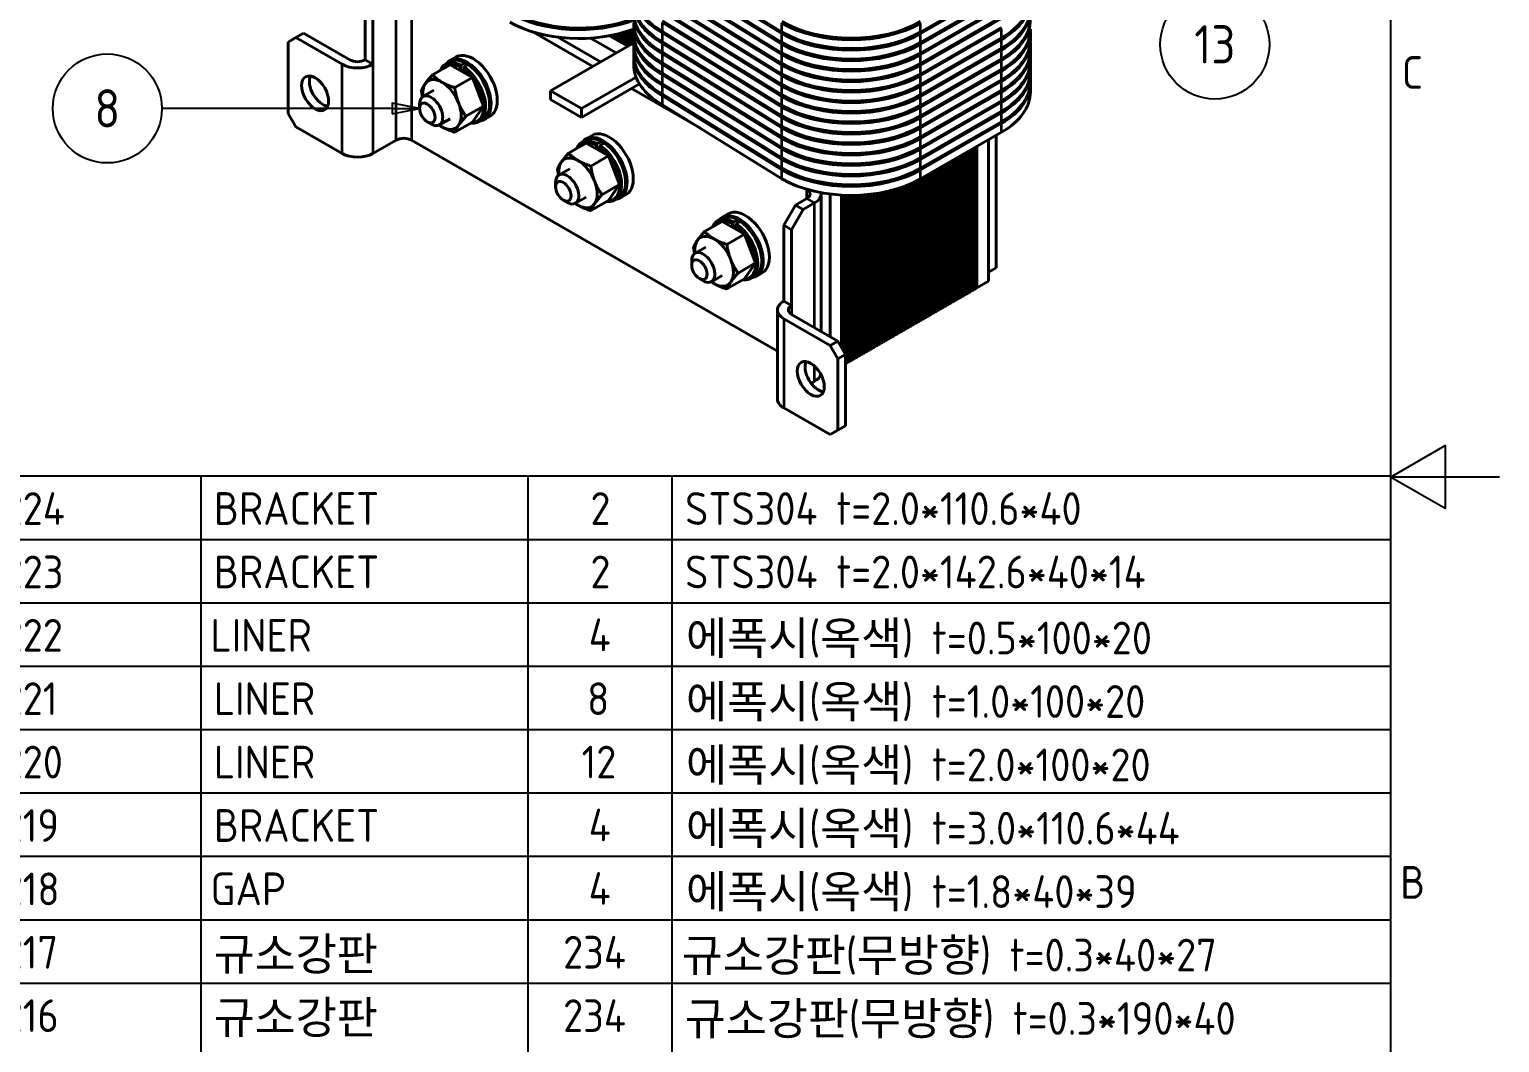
# Model space of a CAD drawing. Header units: millimetres. Extents: x 0 to 630, y 0 to 446.
# Drawn here: x 427.7 to 630, y 145 to 284.3 of the extents above; entities that cross this region are included whole.
import ezdxf

# ---------------------------------------------------------------- set-up
doc = ezdxf.new("R2010")
doc.units = ezdxf.units.MM
doc.header["$LTSCALE"] = 1.5
doc.layers.get('0').update_dxf_attribs({"color": 3, "lineweight": 25, "true_color": 0x00ff00})
for name, color, linetype, lineweight, true_color in [('가시적인 것(ISO)', 3, 'Continuous', 40, 0x00ff00), ('가시적인 좁은 것(ISO)', 3, 'Continuous', 35, 0x00ff00), ('기호(ISO)', 5, 'Continuous', 25, 0x0000ff)]:
    doc.layers.add(name, color=color, linetype=linetype, lineweight=lineweight, true_color=true_color)
doc.layers.add('경계(ISO)', color=7, linetype='Continuous', lineweight=25)
doc.styles.add('문자 텍스트_PSTEK_POSCO', font='isocp.shx')
doc.styles.add('부품번호텍스트_PSTEK_POSCO', font='isocp.shx')

# ---------------------------------------------------------------- blocks, each defined once
blk = doc.blocks.new('경계 Default Border')
at = {"layer": '경계(ISO)', "flags": 128}
for points in [[(10, 10), (10, 287), (410, 287), (410, 10), (10, 10)], [(420, 148.5), (410, 148.5), (415, 151.39), (415, 145.61), (410, 148.5)]]:
    blk.add_lwpolyline(points, dxfattribs=at)
at = {"layer": '경계(ISO)', "color": 2, "true_color": 0xffff00, "char_height": 3, "attachment_point": 7, "style": '문자 텍스트_PSTEK_POSCO'}
for s, insert in [('C', (411.04, 184.1)), ('B', (410.88, 109.85))]:
    blk.add_mtext(s, dxfattribs=dict(at, insert=insert))
blk = doc.blocks.new('PARTS LIST')
at = {"layer": '기호(ISO)'}
for p, q in [((410, 148.58), (260.86, 148.58)), ((300.86, 148.58), (300.86, 61.4)), ((330.86, 148.58), (330.86, 61.4)), ((344.08, 148.58), (344.08, 61.4)), ((410, 148.58), (410, 61.4)), ((410, 142.76), (260.86, 142.76)), ((410, 136.95), (260.86, 136.95)), ((410, 131.14), (260.86, 131.14)), ((410, 125.33), (260.86, 125.33)), ((410, 119.52), (260.86, 119.52)), ((410, 113.71), (260.86, 113.71)), ((410, 107.89), (260.86, 107.89)), ((410, 102.08), (260.86, 102.08))]:
    blk.add_line(p, q, dxfattribs=at)
at = {"layer": '기호(ISO)', "color": 2, "true_color": 0xffff00, "char_height": 3, "attachment_point": 7, "style": '문자 텍스트_PSTEK_POSCO'}
for s, insert in [('KKB04224', (272.07, 144.12)), ('BRACKET', (302.07, 144.12)), ('2', (336.6, 144.12)), ('STS304 t=2.0*110.6*40', (345.29, 144.12)), ('KKB04223', (272.07, 138.31)), ('BRACKET', (302.07, 138.31)), ('2', (336.6, 138.31)), ('STS304 t=2.0*142.6*40*14', (345.29, 138.31)), ('KKB04222', (272.07, 132.5)), ('LINER', (301.76, 132.5)), ('4', (336.44, 132.54)), ('에폭시(옥색) t=0.5*100*20', (345.37, 131.93)), ('KKB04221', (272.07, 126.69)), ('LINER', (302.07, 126.69)), ('8', (336.3, 126.69)), ('에폭시(옥색) t=1.0*100*20', (345.37, 126.11)), ('KKB04220', (272.07, 120.88)), ('LINER', (302.07, 120.88)), ('12', (335.79, 120.88)), ('에폭시(옥색) t=2.0*100*20', (345.37, 120.3)), ('KKB04219', (272.07, 115.06)), ('BRACKET', (302.07, 115.06)), ('4', (336.44, 115.11)), ('에폭시(옥색) t=3.0*110.6*44', (345.37, 114.49)), ('KKB04218', (272.07, 109.25)), ('GAP', (301.76, 109.25)), ('4', (336.44, 109.29)), ('에폭시(옥색) t=1.8*40*39', (345.37, 108.68)), ('규소강판', (302.04, 102.97)), ('규소강판(무방향) t=0.3*40*27', (344.98, 102.87)), ('KKB04217', (272.07, 103.44)), ('234', (334.1, 103.44)), ('KKB04216', (272.07, 97.63)), ('규소강판', (302.04, 97.16)), ('234', (334.1, 97.63)), ('규소강판(무방향) t=0.3*190*40', (345.26, 97.06))]:
    blk.add_mtext(s, dxfattribs=dict(at, insert=insert))
blk = doc.blocks.new('품번기호3')
at = {"layer": '기호(ISO)', "color": 7}
for p, q in [((318.43, 182.3), (297.29, 182.3)), ((320.93, 182.3), (318.43, 182.8)), ((318.43, 182.8), (318.43, 181.8)), ((318.43, 182.3), (320.93, 182.3)), ((318.43, 181.8), (320.93, 182.3))]:
    blk.add_line(p, q, dxfattribs=at)
at = {"layer": '기호(ISO)', "color": 7, "flags": 128}
blk.add_lwpolyline([(318.43, 181.8), (320.93, 182.3), (318.43, 182.8), (318.43, 181.8)], dxfattribs=at)
at = {"layer": '기호(ISO)'}
blk.add_circle((292.29, 182.3), 5, dxfattribs=at)
at = {"layer": '기호(ISO)', "color": 7}
blk.add_solid([(318.43, 181.8), (320.93, 182.3), (318.43, 182.8), (318.43, 181.8)], dxfattribs=at)
at = {"layer": '기호(ISO)', "color": 7, "insert": (292.29, 182.31), "char_height": 3.5, "attachment_point": 5, "style": '부품번호텍스트_PSTEK_POSCO'}
blk.add_mtext('8', dxfattribs=at)
blk = doc.blocks.new('품번기호11')
at = {"layer": '기호(ISO)', "color": 7}
for p, q in [((365.42, 216.95), (363.66, 218.73)), ((365.77, 217.3), (363.66, 218.73)), ((363.66, 218.73), (365.06, 216.6)), ((365.06, 216.6), (365.77, 217.3)), ((365.42, 216.95), (390.38, 191.7))]:
    blk.add_line(p, q, dxfattribs=at)
at = {"layer": '기호(ISO)', "color": 7, "flags": 128}
blk.add_lwpolyline([(365.77, 217.3), (363.66, 218.73), (365.06, 216.6), (365.77, 217.3)], dxfattribs=at)
at = {"layer": '기호(ISO)'}
blk.add_circle((393.88, 188.16), 5, dxfattribs=at)
at = {"layer": '기호(ISO)', "color": 7}
blk.add_solid([(365.77, 217.3), (363.66, 218.73), (365.06, 216.6), (365.77, 217.3)], dxfattribs=at)
at = {"layer": '기호(ISO)', "color": 7, "insert": (393.88, 188.18), "char_height": 3.5, "attachment_point": 5, "style": '부품번호텍스트_PSTEK_POSCO'}
blk.add_mtext('13', dxfattribs=at)

msp = doc.modelspace()

# ---------------------------------------------------------------- linework, layer by layer
at = {"layer": '가시적인 것(ISO)', "color": 1, "true_color": 0xff0000}
for p, q in [((514.812, 294.139), (531.252, 283.951)), ((531.252, 283.736), (514.812, 293.924)), ((514.812, 292.698), (531.252, 282.51)), ((531.252, 282.295), (514.812, 292.483)), ((514.812, 291.257), (531.252, 281.069)), ((531.252, 280.854), (514.812, 291.042)), ((514.812, 289.816), (531.252, 279.628)), ((531.252, 279.413), (514.812, 289.601)), ((550.344, 283.951), (561.481, 290.364)), ((561.481, 290.15), (550.344, 283.736)), ((514.812, 288.375), (531.252, 278.187)), ((531.252, 277.973), (514.812, 288.16)), ((550.344, 282.51), (561.481, 288.923)), ((561.481, 288.709), (550.344, 282.295)), ((550.344, 281.069), (561.481, 287.482)), ((561.481, 287.268), (550.344, 280.854)), ((514.812, 286.934), (531.252, 276.746)), ((531.252, 276.532), (514.812, 286.719)), ((514.812, 285.493), (531.252, 275.305)), ((531.252, 275.091), (514.812, 285.278)), ((550.344, 279.628), (561.481, 286.041)), ((561.481, 285.827), (550.344, 279.413)), ((510.858, 283.786), (510.858, 285.012)), ((510.858, 282.345), (510.858, 283.571)), ((514.812, 284.052), (531.252, 273.864)), ((514.812, 283.838), (514.992, 283.941)), ((531.252, 273.65), (514.812, 283.838)), ((531.441, 283.845), (531.252, 283.736)), ((550.344, 278.187), (561.481, 284.6)), ((561.481, 284.386), (550.344, 277.973)), ((565.435, 282.893), (565.435, 284.119)), ((499.433, 275.889), (510.858, 282.468)), ((510.858, 280.904), (510.858, 282.13)), ((514.812, 282.611), (531.252, 272.423)), ((514.812, 282.397), (514.992, 282.5)), ((531.252, 272.209), (514.812, 282.397)), ((531.441, 282.404), (531.252, 282.295)), ((550.344, 276.746), (561.481, 283.16)), ((561.481, 282.945), (550.344, 276.532)), ((550.344, 275.305), (561.481, 281.719)), ((561.481, 281.504), (550.344, 275.091)), ((565.435, 281.452), (565.435, 282.678)), ((565.435, 280.011), (565.435, 281.237)), ((510.858, 279.463), (510.858, 280.689)), ((514.812, 281.17), (531.252, 270.983)), ((514.812, 280.956), (514.992, 281.059)), ((531.252, 270.768), (514.812, 280.956)), ((514.812, 279.729), (531.252, 269.542)), ((514.812, 279.515), (514.992, 279.618)), ((531.252, 269.327), (514.812, 279.515)), ((531.441, 280.963), (531.252, 280.854)), ((531.441, 279.522), (531.252, 279.413)), ((550.344, 273.864), (561.481, 280.278)), ((561.481, 280.063), (550.344, 273.65)), ((565.435, 278.57), (565.435, 279.797)), ((511.183, 277.769), (503.675, 273.446)), ((514.812, 278.288), (531.252, 268.101)), ((514.812, 278.074), (514.992, 278.177)), ((531.252, 267.886), (514.812, 278.074)), ((531.441, 278.081), (531.252, 277.973)), ((550.344, 272.423), (561.481, 278.837)), ((561.481, 278.622), (550.344, 272.209)), ((550.344, 270.983), (561.481, 277.396)), ((561.481, 277.181), (550.344, 270.768)), ((565.435, 277.129), (565.435, 278.356)), ((503.675, 273.446), (499.433, 275.889)), ((499.433, 275.889), (499.433, 274.662)), ((511.663, 276.819), (503.675, 272.219)), ((514.812, 276.847), (531.252, 266.66)), ((514.812, 276.633), (514.992, 276.736)), ((531.252, 266.445), (514.812, 276.633)), ((514.812, 275.407), (531.252, 265.219)), ((514.812, 275.192), (514.992, 275.295)), ((531.252, 265.004), (514.812, 275.192)), ((531.441, 276.64), (531.252, 276.532)), ((531.441, 275.199), (531.252, 275.091)), ((550.344, 269.542), (561.481, 275.955)), ((561.481, 275.74), (550.344, 269.327)), ((565.435, 275.688), (565.435, 276.915)), ((499.433, 274.662), (503.675, 272.219)), ((503.675, 272.219), (503.675, 273.446)), ((514.812, 273.966), (531.252, 263.778)), ((531.441, 273.758), (531.252, 273.65)), ((550.344, 268.101), (561.481, 274.514)), ((561.481, 274.299), (550.344, 267.886)), ((531.441, 272.317), (531.252, 272.209)), ((550.344, 266.66), (561.481, 273.073)), ((561.481, 272.858), (550.344, 266.445)), ((550.344, 265.219), (561.481, 271.632)), ((561.481, 271.418), (550.344, 265.004)), ((531.441, 270.876), (531.252, 270.768)), ((531.441, 269.435), (531.252, 269.327)), ((550.344, 263.778), (561.481, 270.191)), ((531.441, 267.994), (531.252, 267.886)), ((531.441, 266.553), (531.252, 266.445)), ((531.441, 265.113), (531.252, 265.004))]:
    msp.add_line(p, q, dxfattribs=at)
at = {"layer": '가시적인 것(ISO)', "color": 5, "true_color": 0x0000ff}
for p, q in [((473.924, 280.133), (473.924, 290.557)), ((474.984, 289.946), (474.984, 279.523)), ((464.378, 283.187), (465.438, 283.798)), ((465.438, 283.798), (471.802, 280.133)), ((497.061, 283.959), (505.254, 279.241)), ((506.315, 279.852), (500.416, 283.249)), ((463.317, 282.572), (464.378, 283.187)), ((463.317, 272.761), (463.317, 282.572)), ((470.742, 279.523), (464.378, 283.187)), ((474.984, 279.523), (473.924, 280.133)), ((510.561, 276.185), (520.033, 270.73)), ((511.71, 276.745), (511.622, 276.796)), ((464.378, 270.924), (463.317, 272.761)), ((470.742, 267.259), (464.378, 270.924)), ((474.984, 267.259), (478.166, 269.092)), ((530.639, 240.096), (480.288, 269.092)), ((559.678, 269.153), (559.678, 250.925)), ((560.739, 251.536), (560.739, 269.764)), ((533.109, 260.147), (534.7, 261.063)), ((534.502, 262.398), (534.7, 262.284)), ((536.639, 261.674), (536.639, 242.797)), ((533.109, 260.147), (531.518, 257.391)), ((532.578, 256.78), (534.169, 259.536)), ((534.169, 259.536), (533.109, 260.147)), ((534.169, 259.536), (535.76, 260.452)), ((531.518, 246.967), (531.518, 257.391)), ((531.518, 257.391), (532.578, 256.78)), ((532.578, 256.78), (532.578, 246.356)), ((559.678, 250.921), (560.739, 251.536)), ((560.739, 251.536), (559.678, 250.925)), ((532.578, 246.356), (531.518, 246.967)), ((530.639, 233.482), (530.639, 245.746)), ((532.578, 245.135), (538.942, 241.47)), ((537.882, 240.859), (531.518, 244.524)), ((538.942, 241.47), (537.882, 240.859)), ((537.882, 240.859), (538.942, 239.022)), ((540.003, 239.633), (538.942, 241.47)), ((538.942, 239.022), (540.003, 239.633)), ((538.942, 239.022), (538.942, 229.212)), ((540.003, 239.633), (540.003, 229.822)), ((535.76, 235.926), (535.279, 235.649)), ((537.882, 228.596), (531.518, 232.261)), ((538.942, 229.212), (537.882, 228.596)), ((537.882, 228.596), (538.942, 229.207)), ((538.942, 229.207), (540.003, 229.822)), ((540.003, 229.822), (538.942, 229.212))]:
    msp.add_line(p, q, dxfattribs=at)
at = {"layer": '가시적인 것(ISO)', "color": 4, "true_color": 0x00ffff}
for p, q in [((507.523, 283.441), (510.035, 281.994)), ((508.444, 281.078), (504.91, 283.113)), ((559.678, 269.153), (559.678, 249.699)), ((558.087, 248.783), (558.087, 268.237)), ((537.882, 242.081), (537.882, 261.685)), ((539.473, 261.538), (539.473, 240.552)), ((558.087, 248.783), (559.678, 249.699))]:
    msp.add_line(p, q, dxfattribs=at)
at = {"layer": '가시적인 것(ISO)'}
for p, q in [((510.133, 282.051), (507.67, 283.469)), ((507.67, 283.469), (510.133, 282.051)), ((510.292, 282.142), (507.906, 283.516)), ((507.906, 283.516), (510.292, 282.142)), ((510.451, 282.234), (508.138, 283.566)), ((508.138, 283.566), (510.451, 282.234)), ((510.61, 282.326), (508.367, 283.617)), ((508.367, 283.617), (510.61, 282.326)), ((510.769, 282.417), (508.593, 283.67)), ((508.593, 283.67), (510.769, 282.417)), ((510.858, 282.549), (508.815, 283.726)), ((508.815, 283.726), (510.858, 282.549)), ((510.858, 282.733), (509.034, 283.783)), ((509.034, 283.783), (510.858, 282.733)), ((510.858, 282.916), (509.25, 283.842)), ((509.25, 283.842), (510.858, 282.916)), ((510.858, 283.099), (509.463, 283.902)), ((509.463, 283.902), (510.858, 283.099)), ((510.858, 283.282), (509.672, 283.965)), ((509.672, 283.965), (510.858, 283.282)), ((510.858, 283.466), (509.879, 284.029)), ((509.879, 284.029), (510.858, 283.466)), ((510.859, 283.648), (510.083, 284.095)), ((510.283, 284.163), (510.858, 283.832)), ((510.858, 284.015), (510.481, 284.232)), ((510.481, 284.232), (510.858, 284.015)), ((510.858, 284.198), (510.676, 284.303)), ((510.676, 284.303), (510.858, 284.198)), ((485.598, 279.469), (483.183, 278.079)), ((485.522, 279.876), (484.965, 279.555)), ((486.434, 280.531), (485.585, 280.042)), ((488.66, 277.706), (485.598, 279.469)), ((486.999, 278.662), (487.011, 279.189)), ((487.011, 279.189), (487.134, 279.394)), ((487.134, 279.394), (487.691, 279.715)), ((487.531, 279.153), (487.409, 278.948)), ((488.088, 279.474), (487.531, 279.153)), ((487.691, 279.715), (487.807, 279.647)), ((487.807, 279.647), (487.799, 279.308)), ((488.205, 279.406), (488.088, 279.474)), ((488.66, 277.706), (486.245, 276.315)), ((487.409, 278.948), (487.397, 278.433)), ((490.191, 273.759), (488.66, 277.706)), ((481.87, 275.09), (483.354, 275.945)), ((481.401, 273.445), (481.401, 274.056)), ((490.191, 273.759), (487.776, 272.368)), ((488.66, 271.574), (490.191, 273.759)), ((491.04, 274.186), (491.04, 274.048)), ((482.458, 271.61), (482.986, 271.304)), ((484.115, 271.19), (485.6, 272.045)), ((488.66, 271.574), (486.245, 270.184)), ((490.088, 271.947), (489.531, 271.626)), ((491.112, 272.406), (490.264, 271.918)), ((504.243, 269.095), (503.686, 268.775)), ((505.154, 269.75), (504.306, 269.262)), ((504.319, 268.689), (501.904, 267.298)), ((507.381, 266.926), (504.319, 268.689)), ((505.72, 267.882), (505.732, 268.409)), ((505.732, 268.409), (505.855, 268.614)), ((505.855, 268.614), (506.411, 268.935)), ((506.13, 268.168), (506.118, 267.653)), ((506.252, 268.373), (506.13, 268.168)), ((506.809, 268.694), (506.252, 268.373)), ((506.411, 268.935), (506.528, 268.867)), ((506.528, 268.867), (506.52, 268.527)), ((506.925, 268.626), (506.809, 268.694)), ((556.019, 247.592), (556.019, 267.046)), ((556.019, 267.046), (556.019, 247.592)), ((556.178, 247.683), (556.178, 267.137)), ((556.178, 267.137), (556.178, 247.683)), ((556.337, 247.775), (556.337, 267.229)), ((556.337, 267.229), (556.337, 247.775)), ((556.496, 247.867), (556.496, 267.32)), ((556.496, 267.32), (556.496, 247.867)), ((556.655, 247.958), (556.655, 267.412)), ((556.655, 267.412), (556.655, 247.958)), ((556.814, 248.05), (556.814, 267.504)), ((556.814, 267.504), (556.814, 248.05)), ((556.973, 248.142), (556.973, 267.595)), ((556.973, 267.595), (556.973, 248.142)), ((557.133, 248.233), (557.133, 267.687)), ((557.133, 267.687), (557.133, 248.233)), ((557.292, 248.325), (557.292, 267.779)), ((557.292, 267.779), (557.292, 248.325)), ((557.451, 248.416), (557.451, 267.87)), ((557.451, 267.87), (557.451, 248.416)), ((557.61, 248.508), (557.61, 267.962)), ((557.61, 267.962), (557.61, 248.508)), ((557.769, 248.6), (557.769, 268.053)), ((557.769, 268.053), (557.769, 248.6)), ((557.928, 248.691), (557.928, 268.145)), ((557.928, 268.145), (557.928, 248.691)), ((558.087, 248.783), (558.087, 268.237)), ((500.59, 264.309), (502.075, 265.164)), ((507.381, 266.926), (504.966, 265.535)), ((508.911, 262.978), (507.381, 266.926)), ((552.519, 245.576), (552.519, 265.03)), ((552.519, 265.03), (552.519, 245.576)), ((552.678, 245.668), (552.678, 265.122)), ((552.678, 265.122), (552.678, 245.668)), ((552.837, 245.759), (552.837, 265.213)), ((552.837, 265.213), (552.837, 245.759)), ((552.996, 245.851), (552.996, 265.305)), ((552.996, 265.305), (552.996, 245.851)), ((553.155, 245.943), (553.155, 265.396)), ((553.155, 265.396), (553.155, 245.943)), ((553.314, 246.034), (553.314, 265.488)), ((553.314, 265.488), (553.314, 246.034)), ((553.473, 246.126), (553.473, 265.58)), ((553.473, 265.58), (553.473, 246.126)), ((553.632, 246.218), (553.632, 265.671)), ((553.632, 265.671), (553.632, 246.218)), ((553.791, 246.309), (553.791, 265.763)), ((553.791, 265.763), (553.791, 246.309)), ((553.951, 246.401), (553.951, 265.855)), ((553.951, 265.855), (553.951, 246.401)), ((554.11, 246.492), (554.11, 265.946)), ((554.11, 265.946), (554.11, 246.492)), ((554.269, 246.584), (554.269, 266.038)), ((554.269, 266.038), (554.269, 246.584)), ((554.428, 246.676), (554.428, 266.129)), ((554.428, 266.129), (554.428, 246.676)), ((554.587, 246.767), (554.587, 266.221)), ((554.587, 266.221), (554.587, 246.767)), ((554.746, 246.859), (554.746, 266.313)), ((554.746, 266.313), (554.746, 246.859)), ((554.905, 246.95), (554.905, 266.404)), ((554.905, 266.404), (554.905, 246.95)), ((555.064, 247.042), (555.064, 266.496)), ((555.064, 266.496), (555.064, 247.042)), ((555.223, 247.134), (555.223, 266.588)), ((555.223, 266.588), (555.223, 247.134)), ((555.382, 247.225), (555.382, 266.679)), ((555.382, 266.679), (555.382, 247.225)), ((555.542, 247.317), (555.542, 266.771)), ((555.542, 266.771), (555.542, 247.317)), ((555.701, 247.409), (555.701, 266.862)), ((555.701, 266.862), (555.701, 247.409)), ((555.86, 247.5), (555.86, 266.954)), ((555.86, 266.954), (555.86, 247.5)), ((500.122, 262.665), (500.122, 263.275)), ((508.911, 262.978), (506.497, 261.588)), ((507.381, 260.794), (508.911, 262.978)), ((509.761, 263.405), (509.761, 263.268)), ((548.7, 243.377), (548.7, 262.972)), ((548.7, 262.972), (548.7, 243.377)), ((548.859, 243.469), (548.859, 263.039)), ((548.859, 263.039), (548.859, 243.469)), ((549.018, 243.561), (549.018, 263.108)), ((549.018, 263.108), (549.018, 243.561)), ((549.178, 243.652), (549.178, 263.18)), ((549.178, 263.18), (549.178, 243.652)), ((549.337, 243.744), (549.337, 263.253)), ((549.337, 263.253), (549.337, 243.744)), ((549.496, 243.835), (549.496, 263.329)), ((549.496, 263.329), (549.496, 243.835)), ((549.655, 243.927), (549.655, 263.408)), ((549.655, 263.408), (549.655, 243.927)), ((549.814, 244.019), (549.814, 263.489)), ((549.814, 263.489), (549.814, 244.019)), ((549.973, 244.11), (549.973, 263.572)), ((549.973, 263.572), (549.973, 244.11)), ((550.132, 244.202), (550.132, 263.658)), ((550.132, 263.658), (550.132, 244.202)), ((550.291, 244.294), (550.291, 263.748)), ((550.291, 263.748), (550.291, 244.294)), ((550.45, 244.385), (550.45, 263.839)), ((550.45, 263.839), (550.45, 244.385)), ((550.609, 244.477), (550.609, 263.931)), ((550.609, 263.931), (550.609, 244.477)), ((550.769, 244.568), (550.769, 264.022)), ((550.769, 264.022), (550.769, 244.568)), ((550.928, 244.66), (550.928, 264.114)), ((550.928, 264.114), (550.928, 244.66)), ((551.087, 244.752), (551.087, 264.205)), ((551.087, 264.205), (551.087, 244.752)), ((551.246, 244.843), (551.246, 264.297)), ((551.246, 264.297), (551.246, 244.843)), ((551.405, 244.935), (551.405, 264.389)), ((551.405, 264.389), (551.405, 244.935)), ((551.564, 245.026), (551.564, 264.48)), ((551.564, 264.48), (551.564, 245.026)), ((551.723, 245.118), (551.723, 264.572)), ((551.723, 264.572), (551.723, 245.118)), ((551.882, 245.21), (551.882, 264.664)), ((551.882, 264.664), (551.882, 245.21)), ((552.041, 245.301), (552.041, 264.755)), ((552.041, 264.755), (552.041, 245.301)), ((552.2, 245.393), (552.2, 264.847)), ((552.2, 264.847), (552.2, 245.393)), ((552.36, 245.485), (552.36, 264.938)), ((552.36, 264.938), (552.36, 245.485)), ((502.836, 260.409), (504.321, 261.265)), ((508.809, 261.166), (508.252, 260.845)), ((509.833, 261.626), (508.984, 261.137)), ((539.473, 261.538), (539.473, 240.552)), ((539.632, 240.276), (539.632, 261.53)), ((539.632, 261.53), (539.632, 240.276)), ((539.791, 240), (539.791, 261.523)), ((539.791, 261.523), (539.791, 240)), ((539.95, 239.725), (539.95, 261.516)), ((539.95, 261.516), (539.95, 239.725)), ((540.109, 238.43), (540.109, 261.511)), ((540.109, 261.511), (540.109, 238.43)), ((540.268, 238.522), (540.268, 261.507)), ((540.268, 261.507), (540.268, 238.522)), ((540.427, 238.613), (540.427, 261.504)), ((540.427, 261.504), (540.427, 238.613)), ((540.586, 238.705), (540.586, 261.502)), ((540.586, 261.502), (540.586, 238.705)), ((540.745, 238.796), (540.745, 261.501)), ((540.745, 261.501), (540.745, 238.796)), ((540.904, 238.888), (540.904, 261.501)), ((540.904, 261.501), (540.904, 238.888)), ((541.064, 238.98), (541.064, 261.502)), ((541.064, 261.502), (541.064, 238.98)), ((541.223, 239.071), (541.223, 261.505)), ((541.223, 261.505), (541.223, 239.071)), ((541.382, 239.163), (541.382, 261.508)), ((541.382, 261.508), (541.382, 239.163)), ((541.541, 239.254), (541.541, 261.513)), ((541.541, 261.513), (541.541, 239.254)), ((541.7, 239.346), (541.7, 261.518)), ((541.7, 261.518), (541.7, 239.346)), ((541.859, 239.438), (541.859, 261.525)), ((541.859, 261.525), (541.859, 239.438)), ((542.018, 239.529), (542.018, 261.533)), ((542.018, 261.533), (542.018, 239.529)), ((542.177, 239.621), (542.177, 261.542)), ((542.177, 261.542), (542.177, 239.621)), ((542.336, 239.713), (542.336, 261.551)), ((542.336, 261.551), (542.336, 239.713)), ((542.495, 239.804), (542.495, 261.563)), ((542.495, 261.563), (542.495, 239.804)), ((542.654, 239.896), (542.654, 261.575)), ((542.654, 261.575), (542.654, 239.896)), ((542.814, 239.987), (542.814, 261.588)), ((542.814, 261.588), (542.814, 239.987)), ((542.973, 240.079), (542.973, 261.602)), ((542.973, 261.602), (542.973, 240.079)), ((543.132, 240.171), (543.132, 261.618)), ((543.132, 261.618), (543.132, 240.171)), ((543.291, 240.262), (543.291, 261.635)), ((543.291, 261.635), (543.291, 240.262)), ((543.45, 240.354), (543.45, 261.652)), ((543.45, 261.652), (543.45, 240.354)), ((543.609, 240.446), (543.609, 261.671)), ((543.609, 261.671), (543.609, 240.446)), ((543.768, 240.537), (543.768, 261.691)), ((543.768, 261.691), (543.768, 240.537)), ((543.927, 240.629), (543.927, 261.713)), ((543.927, 261.713), (543.927, 240.629)), ((544.086, 240.72), (544.086, 261.735)), ((544.086, 261.735), (544.086, 240.72)), ((544.245, 240.812), (544.245, 261.759)), ((544.245, 261.759), (544.245, 240.812)), ((544.405, 240.904), (544.405, 261.783)), ((544.405, 261.783), (544.405, 240.904)), ((544.564, 240.995), (544.564, 261.809)), ((544.564, 261.809), (544.564, 240.995)), ((544.723, 241.087), (544.723, 261.837)), ((544.723, 261.837), (544.723, 241.087)), ((544.882, 241.178), (544.882, 261.865)), ((544.882, 261.865), (544.882, 241.178)), ((545.041, 241.27), (545.041, 261.895)), ((545.041, 261.895), (545.041, 241.27)), ((545.2, 241.362), (545.2, 261.926)), ((545.2, 261.926), (545.2, 241.362)), ((545.359, 241.453), (545.359, 261.958)), ((545.359, 261.958), (545.359, 241.453)), ((545.518, 241.545), (545.518, 261.992)), ((545.518, 261.992), (545.518, 241.545)), ((545.677, 241.637), (545.677, 262.026)), ((545.677, 262.026), (545.677, 241.637)), ((545.836, 241.728), (545.836, 262.063)), ((545.836, 262.063), (545.836, 241.728)), ((545.996, 241.82), (545.996, 262.1)), ((545.996, 262.1), (545.996, 241.82)), ((546.155, 241.911), (546.155, 262.139)), ((546.155, 262.139), (546.155, 241.911)), ((546.314, 242.003), (546.314, 262.179)), ((546.314, 262.179), (546.314, 242.003)), ((546.473, 242.095), (546.473, 262.221)), ((546.473, 262.221), (546.473, 242.095)), ((546.632, 242.186), (546.632, 262.264)), ((546.632, 262.264), (546.632, 242.186)), ((546.791, 242.278), (546.791, 262.309)), ((546.791, 262.309), (546.791, 242.278)), ((546.95, 242.37), (546.95, 262.355)), ((546.95, 262.355), (546.95, 242.37)), ((547.109, 242.461), (547.109, 262.403)), ((547.109, 262.403), (547.109, 242.461)), ((547.268, 242.553), (547.268, 262.452)), ((547.268, 262.452), (547.268, 242.553)), ((547.427, 242.644), (547.427, 262.503)), ((547.427, 262.503), (547.427, 242.644)), ((547.587, 242.736), (547.587, 262.555)), ((547.587, 262.555), (547.587, 242.736)), ((547.746, 242.828), (547.746, 262.609)), ((547.746, 262.609), (547.746, 242.828)), ((547.905, 242.919), (547.905, 262.665)), ((547.905, 262.665), (547.905, 242.919)), ((548.064, 243.011), (548.064, 262.723)), ((548.064, 262.723), (548.064, 243.011)), ((548.223, 243.102), (548.223, 262.782)), ((548.223, 262.782), (548.223, 243.102)), ((548.382, 243.194), (548.382, 262.843)), ((548.382, 262.843), (548.382, 243.194)), ((548.541, 243.286), (548.541, 262.907)), ((548.541, 262.907), (548.541, 243.286)), ((501.179, 260.83), (501.707, 260.523)), ((507.381, 260.794), (504.966, 259.403)), ((523.875, 258.97), (523.027, 258.481)), ((523.039, 257.908), (520.624, 256.518)), ((522.963, 258.315), (522.406, 257.994)), ((526.101, 256.145), (523.039, 257.908)), ((524.441, 257.101), (524.453, 257.628)), ((524.453, 257.628), (524.575, 257.833)), ((524.575, 257.833), (525.132, 258.154)), ((524.85, 257.387), (524.839, 256.872)), ((524.973, 257.592), (524.85, 257.387)), ((525.53, 257.913), (524.973, 257.592)), ((525.132, 258.154), (525.248, 258.086)), ((525.248, 258.086), (525.24, 257.747)), ((525.646, 257.845), (525.53, 257.913)), ((526.101, 256.145), (523.686, 254.754)), ((527.632, 252.198), (526.101, 256.145)), ((519.311, 253.529), (520.796, 254.384)), ((518.843, 251.884), (518.843, 252.495)), ((527.632, 252.198), (525.217, 250.807)), ((526.101, 250.013), (527.632, 252.198)), ((528.553, 250.845), (527.705, 250.357)), ((528.481, 252.625), (528.481, 252.487)), ((519.899, 250.049), (520.428, 249.743)), ((521.556, 249.629), (523.041, 250.484)), ((526.101, 250.013), (523.686, 248.623)), ((527.529, 250.386), (526.973, 250.065)), ((554.746, 246.859), (554.587, 246.767)), ((554.905, 246.95), (554.746, 246.859)), ((555.064, 247.042), (554.905, 246.95)), ((555.223, 247.134), (555.064, 247.042)), ((555.382, 247.225), (555.223, 247.134)), ((555.542, 247.317), (555.382, 247.225)), ((555.701, 247.409), (555.542, 247.317)), ((555.86, 247.5), (555.701, 247.409)), ((556.019, 247.592), (555.86, 247.5)), ((556.178, 247.683), (556.019, 247.592)), ((556.337, 247.775), (556.178, 247.683)), ((556.496, 247.867), (556.337, 247.775)), ((556.655, 247.958), (556.496, 247.867)), ((556.814, 248.05), (556.655, 247.958)), ((556.973, 248.142), (556.814, 248.05)), ((557.133, 248.233), (556.973, 248.142)), ((557.292, 248.325), (557.133, 248.233)), ((557.451, 248.416), (557.292, 248.325)), ((557.61, 248.508), (557.451, 248.416)), ((557.769, 248.6), (557.61, 248.508)), ((557.928, 248.691), (557.769, 248.6)), ((558.087, 248.783), (557.928, 248.691)), ((551.246, 244.843), (551.087, 244.752)), ((551.405, 244.935), (551.246, 244.843)), ((551.564, 245.026), (551.405, 244.935)), ((551.723, 245.118), (551.564, 245.026)), ((551.882, 245.21), (551.723, 245.118)), ((552.041, 245.301), (551.882, 245.21)), ((552.2, 245.393), (552.041, 245.301)), ((552.36, 245.485), (552.2, 245.393)), ((552.519, 245.576), (552.36, 245.485)), ((552.678, 245.668), (552.519, 245.576)), ((552.837, 245.759), (552.678, 245.668)), ((552.996, 245.851), (552.837, 245.759)), ((553.155, 245.943), (552.996, 245.851)), ((553.314, 246.034), (553.155, 245.943)), ((553.473, 246.126), (553.314, 246.034)), ((553.632, 246.218), (553.473, 246.126)), ((553.791, 246.309), (553.632, 246.218)), ((553.951, 246.401), (553.791, 246.309)), ((554.11, 246.492), (553.951, 246.401)), ((554.269, 246.584), (554.11, 246.492)), ((554.428, 246.676), (554.269, 246.584)), ((554.587, 246.767), (554.428, 246.676)), ((547.746, 242.828), (547.587, 242.736)), ((547.905, 242.919), (547.746, 242.828)), ((548.064, 243.011), (547.905, 242.919)), ((548.223, 243.102), (548.064, 243.011)), ((548.382, 243.194), (548.223, 243.102)), ((548.541, 243.286), (548.382, 243.194)), ((548.7, 243.377), (548.541, 243.286)), ((548.859, 243.469), (548.7, 243.377)), ((549.018, 243.561), (548.859, 243.469)), ((549.178, 243.652), (549.018, 243.561)), ((549.337, 243.744), (549.178, 243.652)), ((549.496, 243.835), (549.337, 243.744)), ((549.655, 243.927), (549.496, 243.835)), ((549.814, 244.019), (549.655, 243.927)), ((549.973, 244.11), (549.814, 244.019)), ((550.132, 244.202), (549.973, 244.11)), ((550.291, 244.294), (550.132, 244.202)), ((550.45, 244.385), (550.291, 244.294)), ((550.609, 244.477), (550.45, 244.385)), ((550.769, 244.568), (550.609, 244.477)), ((550.928, 244.66), (550.769, 244.568)), ((551.087, 244.752), (550.928, 244.66)), ((544.086, 240.72), (543.927, 240.629)), ((544.245, 240.812), (544.086, 240.72)), ((544.405, 240.904), (544.245, 240.812)), ((544.564, 240.995), (544.405, 240.904)), ((544.723, 241.087), (544.564, 240.995)), ((544.882, 241.178), (544.723, 241.087)), ((545.041, 241.27), (544.882, 241.178)), ((545.2, 241.362), (545.041, 241.27)), ((545.359, 241.453), (545.2, 241.362)), ((545.518, 241.545), (545.359, 241.453)), ((545.677, 241.637), (545.518, 241.545)), ((545.836, 241.728), (545.677, 241.637)), ((545.996, 241.82), (545.836, 241.728)), ((546.155, 241.911), (545.996, 241.82)), ((546.314, 242.003), (546.155, 241.911)), ((546.473, 242.095), (546.314, 242.003)), ((546.632, 242.186), (546.473, 242.095)), ((546.791, 242.278), (546.632, 242.186)), ((546.95, 242.37), (546.791, 242.278)), ((547.109, 242.461), (546.95, 242.37)), ((547.268, 242.553), (547.109, 242.461)), ((547.427, 242.644), (547.268, 242.553)), ((547.587, 242.736), (547.427, 242.644)), ((540.586, 238.705), (540.427, 238.613)), ((540.745, 238.796), (540.586, 238.705)), ((540.904, 238.888), (540.745, 238.796)), ((541.064, 238.98), (540.904, 238.888)), ((541.223, 239.071), (541.064, 238.98)), ((541.382, 239.163), (541.223, 239.071)), ((541.541, 239.254), (541.382, 239.163)), ((541.7, 239.346), (541.541, 239.254)), ((541.859, 239.438), (541.7, 239.346)), ((542.018, 239.529), (541.859, 239.438)), ((542.177, 239.621), (542.018, 239.529)), ((542.336, 239.713), (542.177, 239.621)), ((542.495, 239.804), (542.336, 239.713)), ((542.654, 239.896), (542.495, 239.804)), ((542.814, 239.987), (542.654, 239.896)), ((542.973, 240.079), (542.814, 239.987)), ((543.132, 240.171), (542.973, 240.079)), ((543.291, 240.262), (543.132, 240.171)), ((543.45, 240.354), (543.291, 240.262)), ((543.609, 240.446), (543.45, 240.354)), ((543.768, 240.537), (543.609, 240.446)), ((543.927, 240.629), (543.768, 240.537)), ((540.109, 238.43), (540.003, 238.369)), ((540.268, 238.522), (540.109, 238.43)), ((540.427, 238.613), (540.268, 238.522))]:
    msp.add_line(p, q, dxfattribs=at)
at = {"layer": '가시적인 것(ISO)', "color": 1, "true_color": 0xff0000}
for centre, major_axis, start_param, end_param in [((524.358, 289.335), (-13.5, 0), 6.2693823, 7.0685835), ((524.358, 289.549), (-13.5, 0), 0, 0.7853982), ((524.358, 287.894), (-13.5, 0), 6.2693823, 7.0685835), ((524.358, 288.108), (-13.5, 0), 0, 0.7853982), ((551.935, 288.657), (13.5, 0), 5.4977871, 6.2831853), ((551.935, 288.442), (13.5, 0), 5.4977871, 6.2969883), ((503.357, 292.277), (13.5, 0), 3.9269908, 5.3015154), ((503.357, 292.062), (-13.5, 0), 0.7853982, 2.1599227), ((503.357, 290.836), (13.5, 0), 3.9269908, 5.3015154), ((524.358, 286.453), (-13.5, 0), 6.2693823, 7.0685835), ((524.358, 286.667), (-13.5, 0), 0, 0.7853982), ((524.358, 285.226), (-13.5, 0), 0, 0.7853982), ((540.798, 290.889), (13.5, 0), 3.9269908, 5.4977871), ((551.935, 287.216), (13.5, 0), 5.4977871, 6.2831853), ((551.935, 287.001), (13.5, 0), 5.4977871, 6.2969883), ((551.935, 285.775), (13.5, 0), 5.4977871, 6.2831853), ((551.935, 285.56), (13.5, 0), 5.4977871, 6.2969883), ((524.358, 285.012), (-13.5, 0), 6.2693823, 7.0685835), ((524.358, 283.571), (-13.5, 0), 6.2693823, 7.0685835), ((524.358, 283.786), (-13.5, 0), 0, 0.7853982), ((540.798, 290.674), (-13.5, 0), 0.7853982, 2.3561945), ((540.798, 289.448), (13.5, 0), 3.9269908, 5.4977871), ((540.798, 289.233), (-13.5, 0), 0.7853982, 2.3561945), ((551.935, 284.334), (13.5, 0), 5.4977871, 6.2831853), ((551.935, 284.119), (13.5, 0), 5.4977871, 6.2969883), ((524.358, 282.13), (-13.5, 0), 6.2693823, 7.0685835), ((524.358, 282.345), (-13.5, 0), 0, 0.7853982), ((540.798, 288.007), (13.5, 0), 3.9269908, 5.4977871), ((540.798, 287.792), (-13.5, 0), 0.7853982, 2.3561945), ((551.935, 282.893), (13.5, 0), 5.4977871, 6.2831853), ((551.935, 282.678), (13.5, 0), 5.4977871, 6.2969883), ((551.935, 281.452), (13.5, 0), 5.4977871, 6.2831853), ((551.935, 281.237), (13.5, 0), 5.4977871, 6.2969883), ((524.358, 280.689), (-13.5, 0), 6.2693823, 7.0685835), ((524.358, 280.904), (-13.5, 0), 0, 0.7853982), ((524.358, 279.463), (-13.5, 0), 0, 0.7853982), ((540.798, 286.566), (13.5, 0), 3.9269908, 5.4977871), ((540.798, 286.352), (-13.5, 0), 0.7853982, 2.3561945), ((540.798, 285.125), (13.5, 0), 3.9269908, 5.4977871), ((540.798, 284.911), (-13.5, 0), 0.7853982, 2.3561945), ((551.935, 280.011), (13.5, 0), 5.4977871, 6.2831853), ((551.935, 279.797), (13.5, 0), 5.4977871, 6.2969883), ((540.798, 283.684), (13.5, 0), 3.9269908, 5.4977871), ((540.798, 283.47), (-13.5, 0), 0.7853982, 2.3561945), ((551.935, 278.57), (13.5, 0), 5.4977871, 6.2831853), ((551.935, 278.356), (13.5, 0), 5.4977871, 6.2969883), ((551.935, 277.129), (13.5, 0), 5.4977871, 6.2831853), ((540.798, 282.243), (13.5, 0), 3.9269908, 5.4977871), ((540.798, 282.029), (-13.5, 0), 0.7853982, 2.3561945), ((540.798, 280.802), (13.5, 0), 3.9269908, 5.4977871), ((551.935, 276.915), (13.5, 0), 5.4977871, 6.2969883), ((551.935, 275.688), (13.5, 0), 5.4977871, 6.2831853), ((540.798, 280.588), (-13.5, 0), 0.7853982, 2.3561945), ((540.798, 279.362), (13.5, 0), 3.9269908, 5.4977871), ((540.798, 279.147), (-13.5, 0), 0.7853982, 2.3561945), ((540.798, 277.921), (13.5, 0), 3.9269908, 5.4977871), ((540.798, 277.706), (-13.5, 0), 0.7853982, 2.3561945), ((540.798, 276.48), (13.5, 0), 3.9269908, 5.4977871), ((540.798, 276.265), (-13.5, 0), 0.7853982, 2.3561945), ((540.798, 275.039), (13.5, 0), 3.9269908, 5.4977871), ((540.798, 274.824), (-13.5, 0), 0.7853982, 2.3561945), ((540.798, 273.598), (13.5, 0), 3.9269908, 5.4977871), ((540.798, 273.383), (-13.5, 0), 0.7853982, 2.3561945), ((540.798, 272.157), (13.5, 0), 3.9269908, 5.4977871), ((540.798, 271.942), (-13.5, 0), 0.7853982, 2.3561945), ((540.798, 270.716), (13.5, 0), 3.9269908, 5.4977871), ((540.798, 270.501), (-13.5, 0), 0.7853982, 2.3561945), ((540.798, 269.275), (13.5, 0), 3.9269908, 5.4977871)]:
    msp.add_ellipse(centre, major_axis=major_axis, ratio=0.5758617, start_param=start_param, end_param=end_param, dxfattribs=at)
at = {"layer": '가시적인 것(ISO)'}
for centre, major_axis, start_param, end_param in [((488.773, 276.469), (2.339, -4.062), 0, 3.1415927), ((487.248, 275.591), (-2.283, 3.965), 5.535093, 6.6992229), ((487.129, 275.522), (-2.199, 3.818), 5.537452, 6.6016143), ((487.924, 275.98), (2.339, -4.062), 6.0636557, 9.6443076), ((487.805, 275.911), (-2.283, 3.965), 5.535093, 6.2831853), ((487.248, 275.591), (2.283, -3.965), 5.8671477, 8.5536573), ((487.805, 275.911), (2.283, -3.965), 0, 2.270472), ((487.924, 275.98), (-2.199, 3.818), 3.9289245, 5.4097056), ((484.477, 273.995), (-1.871, 3.25), 5.4997209, 6.5469184), ((487.129, 275.522), (2.199, -3.818), 5.9647563, 8.5512983), ((482.992, 273.14), (-1.123, 1.95), 2.3542608, 7.0705172), ((484.477, 273.995), (-1.871, 3.25), 0.2637331, 0.9273917), ((484.477, 273.995), (-1.871, 3.25), 4.4525233, 5.4997209), ((484.477, 273.995), (1.871, -3.25), 0.2637331, 1.3109306), ((484.477, 273.995), (1.871, -3.25), 5.3557936, 5.4997209), ((484.477, 273.995), (1.871, -3.25), 5.4997209, 6.5469184), ((505.969, 264.81), (-2.283, 3.965), 5.535093, 6.6992229), ((506.645, 265.199), (2.339, -4.062), 6.0636557, 9.6443076), ((506.526, 265.131), (-2.283, 3.965), 5.535093, 6.2831853), ((507.494, 265.688), (2.339, -4.062), 0, 3.1415927), ((505.85, 264.741), (-2.199, 3.818), 5.537452, 6.6016143), ((505.85, 264.741), (2.199, -3.818), 5.9647563, 8.5512983), ((505.969, 264.81), (2.283, -3.965), 5.8671477, 8.5536573), ((506.526, 265.131), (2.283, -3.965), 0, 2.270472), ((506.645, 265.199), (-2.199, 3.818), 3.9289245, 5.4097056), ((503.198, 263.214), (-1.871, 3.25), 0.2637331, 0.9273917), ((503.198, 263.214), (-1.871, 3.25), 5.4997209, 6.5469184), ((503.198, 263.214), (-1.871, 3.25), 4.4525233, 5.4997209), ((501.713, 262.359), (-1.123, 1.95), 2.3542608, 7.0705172), ((503.198, 263.214), (1.871, -3.25), 0.2637331, 1.3109306), ((503.198, 263.214), (1.871, -3.25), 5.3557936, 5.4997209), ((503.198, 263.214), (1.871, -3.25), 5.4997209, 6.5469184), ((525.366, 254.419), (2.339, -4.062), 6.0636557, 9.6443076), ((526.214, 254.908), (2.339, -4.062), 0, 3.1415927), ((524.69, 254.03), (-2.283, 3.965), 5.535093, 6.6992229), ((524.57, 253.961), (-2.199, 3.818), 5.537452, 6.6016143), ((525.246, 254.35), (-2.283, 3.965), 5.535093, 6.2831853), ((524.57, 253.961), (2.199, -3.818), 5.9647563, 8.5512983), ((524.69, 254.03), (2.283, -3.965), 5.8671477, 8.5536573), ((525.246, 254.35), (2.283, -3.965), 0, 2.270472), ((525.366, 254.419), (-2.199, 3.818), 3.9289245, 5.4097056), ((521.919, 252.434), (-1.871, 3.25), 0.2637331, 0.9273917), ((521.919, 252.434), (-1.871, 3.25), 5.4997209, 6.5469184), ((521.919, 252.434), (-1.871, 3.25), 4.4525233, 5.4997209), ((520.434, 251.579), (-1.123, 1.95), 2.3542608, 7.0705172), ((521.919, 252.434), (1.871, -3.25), 0.2637331, 1.3109306), ((521.919, 252.434), (1.871, -3.25), 5.3557936, 5.4997209), ((521.919, 252.434), (1.871, -3.25), 5.4997209, 6.5469184)]:
    msp.add_ellipse(centre, major_axis=major_axis, ratio=0.5780931, start_param=start_param, end_param=end_param, dxfattribs=at)
at = {"layer": '가시적인 것(ISO)', "color": 5, "true_color": 0x0000ff}
for centre, major_axis, ratio, start_param, end_param in [((472.863, 280.744), (-3, 0), 0.5758617, 0.7853982, 2.3561945), ((472.863, 280.744), (1.5, 0), 0.5758617, 3.9269908, 5.4977871), ((468.09, 276.14), (1.31, -2.275), 0.5780931, 3.5566932, 5.8680848), ((479.227, 268.481), (1.5, 0), 0.5758617, 0.7853982, 2.3561945), ((472.863, 268.481), (-3, 0), 0.5758617, 0.7853982, 2.3561945), ((533.639, 261.674), (1.5, 0), 0.5758617, 5.4977871, 7.0685835), ((533.639, 261.674), (3, 0), 0.5758617, 5.4977871, 6.4047927), ((533.639, 245.746), (-3, 0), 0.5758617, 5.4977871, 7.0685835), ((533.639, 245.746), (-1.5, 0), 0.5758617, 5.4977871, 7.0685835), ((536.291, 236.866), (1.31, -2.275), 0.5780931, 3.5566932, 5.8680848), ((533.639, 237.147), (3, 0), 0.5758617, 5.4977871, 6.1390696), ((533.639, 233.482), (-3, 0), 0.5758617, 0, 0.7853982)]:
    msp.add_ellipse(centre, major_axis=major_axis, ratio=ratio, start_param=start_param, end_param=end_param, dxfattribs=at)
for centre in [(467.029, 275.529), (535.23, 236.255)]:
    msp.add_ellipse(centre, major_axis=(1.31, -2.275), ratio=0.5780931, dxfattribs=at)
at = {"layer": '가시적인 것(ISO)'}
for centre in [(482.462, 272.834), (501.183, 262.054), (519.903, 251.273)]:
    msp.add_ellipse(centre, major_axis=(0.749, -1.3), ratio=0.5780931, dxfattribs=at)
for points, weights in [([(482.181, 276.85), (482.536, 277.357), (483.183, 278.079)], [1, 1.0379548493, 1]), ([(483.183, 278.079), (483.767, 277.47), (484.477, 277.061)], [1, 1.0379548493, 1]), ([(481.652, 275.894), (481.826, 276.343), (482.181, 276.85)], [1, 1.0379548493, 1]), ([(481.805, 275.048), (481.718, 275.445), (481.652, 275.894)], [1.01764968621, 1.0139577577, 1]), ([(484.477, 277.061), (485.188, 276.652), (486.245, 276.315)], [1, 1.0379548493, 1]), ([(486.245, 276.315), (486.418, 275.121), (486.774, 274.205)], [1, 1.0379548493, 1]), ([(486.774, 274.205), (487.129, 273.289), (487.776, 272.368)], [1, 1.0379548493, 1]), ([(484.477, 270.929), (484.274, 271.046), (484.087, 271.175)], [1, 1.01055408307, 1.01523863054]), ([(486.774, 271.14), (486.418, 270.633), (486.245, 270.184)], [1, 1.0379548493, 1]), ([(487.776, 272.368), (487.129, 271.646), (486.774, 271.14)], [1, 1.0379548493, 1]), ([(486.245, 270.184), (485.188, 270.52), (484.477, 270.929)], [1, 1.0379548493, 1]), ([(500.902, 266.07), (501.257, 266.577), (501.904, 267.298)], [1, 1.0379548493, 1]), ([(501.904, 267.298), (502.487, 266.689), (503.198, 266.28)], [1, 1.0379548493, 1]), ([(500.373, 265.114), (500.546, 265.563), (500.902, 266.07)], [1, 1.0379548493, 1]), ([(500.525, 264.267), (500.438, 264.664), (500.373, 265.114)], [1.01764968621, 1.0139577577, 1]), ([(503.198, 266.28), (503.908, 265.871), (504.966, 265.535)], [1, 1.0379548493, 1]), ([(504.966, 265.535), (505.139, 264.341), (505.494, 263.425)], [1, 1.0379548493, 1]), ([(505.494, 263.425), (505.85, 262.509), (506.497, 261.588)], [1, 1.0379548493, 1]), ([(506.497, 261.588), (505.85, 260.866), (505.494, 260.359)], [1, 1.0379548493, 1]), ([(503.198, 260.149), (502.995, 260.265), (502.808, 260.394)], [1, 1.01055408307, 1.01523863054]), ([(504.966, 259.403), (503.908, 259.739), (503.198, 260.149)], [1, 1.0379548493, 1]), ([(505.494, 260.359), (505.139, 259.852), (504.966, 259.403)], [1, 1.0379548493, 1]), ([(519.094, 254.333), (519.267, 254.782), (519.622, 255.289)], [1, 1.0379548493, 1]), ([(519.622, 255.289), (519.977, 255.796), (520.624, 256.518)], [1, 1.0379548493, 1]), ([(520.624, 256.518), (521.208, 255.909), (521.919, 255.5)], [1, 1.0379548493, 1]), ([(521.919, 255.5), (522.629, 255.091), (523.686, 254.754)], [1, 1.0379548493, 1]), ([(519.246, 253.487), (519.159, 253.884), (519.094, 254.333)], [1.01764968621, 1.0139577577, 1]), ([(523.686, 254.754), (523.86, 253.56), (524.215, 252.644)], [1, 1.0379548493, 1]), ([(524.215, 252.644), (524.57, 251.728), (525.217, 250.807)], [1, 1.0379548493, 1]), ([(521.919, 249.368), (521.716, 249.485), (521.528, 249.614)], [1, 1.01055408307, 1.01523863054]), ([(523.686, 248.623), (522.629, 248.959), (521.919, 249.368)], [1, 1.0379548493, 1]), ([(524.215, 249.579), (523.86, 249.072), (523.686, 248.623)], [1, 1.0379548493, 1]), ([(525.217, 250.807), (524.57, 250.085), (524.215, 249.579)], [1, 1.0379548493, 1])]:
    msp.add_rational_spline(points, weights, degree=2, dxfattribs=at)
at = {"layer": '가시적인 좁은 것(ISO)', "color": 5, "true_color": 0x0000ff}
for p, q in [((478.166, 269.092), (478.166, 293.618)), ((480.288, 293.618), (480.288, 269.092)), ((470.742, 267.259), (470.742, 279.523)), ((474.984, 279.523), (474.984, 267.259)), ((534.7, 262.284), (534.763, 262.321)), ((534.7, 261.063), (534.7, 262.284)), ((535.76, 260.452), (534.7, 261.063)), ((535.76, 243.303), (535.76, 260.452)), ((532.578, 246.356), (532.578, 245.135)), ((531.518, 244.524), (531.518, 232.261)), ((535.76, 235.926), (535.76, 238.006))]:
    msp.add_line(p, q, dxfattribs=at)
at = {"layer": '가시적인 좁은 것(ISO)', "color": 1, "true_color": 0xff0000}
for p, q in [((514.812, 284.052), (514.812, 285.278)), ((514.812, 282.611), (514.812, 283.838)), ((531.252, 283.951), (531.252, 285.177)), ((531.252, 282.51), (531.252, 283.736)), ((550.344, 283.951), (550.344, 285.177)), ((550.344, 282.51), (550.344, 283.736)), ((561.481, 283.16), (561.481, 284.386)), ((514.812, 281.17), (514.812, 282.397)), ((531.252, 281.069), (531.252, 282.295)), ((550.344, 281.069), (550.344, 282.295)), ((561.481, 281.719), (561.481, 282.945)), ((561.481, 280.278), (561.481, 281.504)), ((514.812, 279.729), (514.812, 280.956)), ((514.812, 278.288), (514.812, 279.515)), ((531.252, 279.628), (531.252, 280.854)), ((531.252, 278.187), (531.252, 279.413)), ((550.344, 279.628), (550.344, 280.854)), ((550.344, 278.187), (550.344, 279.413)), ((561.481, 278.837), (561.481, 280.063)), ((514.812, 276.847), (514.812, 278.074)), ((531.252, 276.746), (531.252, 277.973)), ((550.344, 276.746), (550.344, 277.973)), ((561.481, 277.396), (561.481, 278.622)), ((561.481, 275.955), (561.481, 277.181)), ((514.812, 275.407), (514.812, 276.633)), ((514.812, 273.966), (514.812, 275.192)), ((531.252, 275.305), (531.252, 276.532)), ((550.344, 275.305), (550.344, 276.532)), ((561.481, 274.514), (561.481, 275.74)), ((531.252, 273.864), (531.252, 275.091)), ((531.252, 272.423), (531.252, 273.65)), ((550.344, 273.864), (550.344, 275.091)), ((550.344, 272.423), (550.344, 273.65)), ((561.481, 273.073), (561.481, 274.299)), ((531.252, 270.983), (531.252, 272.209)), ((550.344, 270.983), (550.344, 272.209)), ((561.481, 271.632), (561.481, 272.858)), ((561.481, 270.191), (561.481, 271.418)), ((531.252, 269.542), (531.252, 270.768)), ((531.252, 268.101), (531.252, 269.327)), ((550.344, 269.542), (550.344, 270.768)), ((550.344, 268.101), (550.344, 269.327)), ((531.252, 266.66), (531.252, 267.886)), ((550.344, 266.66), (550.344, 267.886)), ((531.252, 265.219), (531.252, 266.445)), ((531.252, 263.778), (531.252, 265.004)), ((550.344, 265.219), (550.344, 266.445)), ((550.344, 263.778), (550.344, 265.004))]:
    msp.add_line(p, q, dxfattribs=at)

# ---------------------------------------------------------------- block references
at = {"xscale": 1.5, "yscale": 1.5, "zscale": 1.5}
msp.add_blockref('경계 Default Border', (0, 0), dxfattribs=at)
at = {"layer": '기호(ISO)', "xscale": 1.5, "yscale": 1.5, "zscale": 1.5}
for name in ['품번기호11', '품번기호3', 'PARTS LIST']:
    msp.add_blockref(name, (0, 0), dxfattribs=at)

doc.saveas('drawing.dxf')
